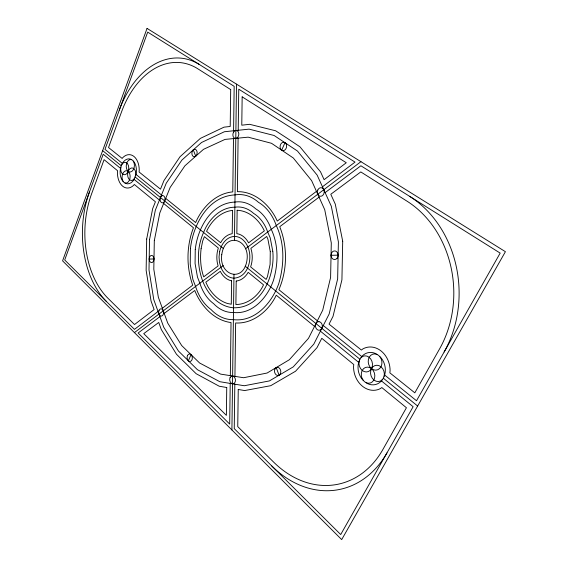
<?xml version="1.0" encoding="UTF-8"?>
<svg xmlns="http://www.w3.org/2000/svg" width="568" height="568" viewBox="0 0 568 568"><rect width="100%" height="100%" fill="white"/><g stroke="black" fill="none" stroke-linecap="round" stroke-linejoin="round"><path stroke-width="0.85" d="M230.225 383.421L229.685 424.097L138.123 333.011L159.92 316.653M230.331 375.64L231.034 322.56C214.065 320.395 200.823 305.804 194.76 290.496L164.223 313.422M233.483 138.592L232.774 191.885C215.79 193.347 202.08 207.462 195.641 222.535L165.707 198.388M233.583 130.775L234.172 86.329L147.701 32.106L104.981 149.391L122.383 163.435M231.907 429.962L233.981 274.472M234.435 240.129L236.508 84.142M234.825 384.188L234.236 428.627L340.708 534.545L413.128 406.716L381.412 380.88M234.932 376.364L235.642 322.972C253.271 324.023 269.054 310.49 276.261 295.211L314.53 326.394M238.106 138.138L237.396 191.65C255.153 191.331 270.467 205.502 277.269 221.066L316.454 191.352M238.212 130.285L238.759 89.204L355.021 162.1L322.461 186.794M121.261 165.735L120.423 168.788A12.524 8.122 -85.3 0 0 122.354 180.581L123.994 182.434L125.933 183.542A12.524 8.122 -85.3 0 0 133.885 179.765L136.107 173.964A12.524 8.122 -85.3 0 0 134.112 161.994L132.422 160.155L130.455 159.097A12.524 8.122 -85.3 0 0 122.567 163.052L121.261 165.735L102.638 150.634M359.913 359.217L358.529 362.909A16.358 13.511 76.8 0 0 361.766 378.764L364.514 381.682L367.759 383.727A16.358 13.511 76.8 0 0 381.092 381.313L383.357 378.224L384.813 374.468A16.358 13.511 76.8 0 0 381.433 358.287L378.593 355.39L375.285 353.41A16.358 13.511 76.8 0 0 362.093 356.15L359.913 359.217L245.191 266.214M188.356 360.772L191.054 354.673M281.685 150.158L284.98 142.731M158.053 311.477L134.46 329.369L64.709 259.981L103.213 154.24L120.537 168.355M162.341 308.232L192.715 285.193C186.183 266.889 186.432 245.88 193.454 227.761L163.641 203.472M134.424 332.599L223.245 265.575M245.426 248.834L360.943 161.674M319.074 197.16L279.726 226.703C287.685 246.555 287.401 270.07 278.867 289.687L317.377 320.757M325.116 192.63L360.879 165.778L500.167 253.108L416.514 400.745L384.607 375.001M149.185 259.065L153.985 258.965M331.045 255.302L338.13 255.153M135.979 174.404L161.489 194.98M323.277 325.521L361.788 356.583M135.234 177.067L223.472 248.599M383.357 378.224L417.65 406.028M134.076 179.381L159.445 200.05M320.402 331.172L358.72 362.391M193.297 149.867L195.719 156.221M276.197 367.595L279.094 375.207M106.621 301.679A83.993 55.43 -88.3 0 1 89.46 192.005M119.28 110.142A87.912 59.498 -83.4 0 1 199.46 64.56M386.964 452.902A103.483 80.777 78.2 0 1 271.831 466.03M409.578 196.308A107.132 89.964 86.1 0 1 444.126 352.004M121.914 164.393A6.234 4.026 -85.3 0 1 128.425 165.579A6.234 4.026 -85.3 0 1 125.01 174.688A6.234 4.026 -85.3 0 1 120.842 167.262M134.559 178.416A6.283 4.097 -85.4 0 1 127.949 177.117A6.283 4.097 -85.4 0 1 131.442 167.979A6.283 4.097 -85.4 0 1 135.667 175.519M133.267 161.078A6.276 4.082 -85 0 1 131.996 171.273A6.276 4.082 -85 0 1 126.231 166.694A6.276 4.082 -85 0 1 131.435 159.622M123.171 181.504A6.241 4.047 -85.6 0 1 124.477 171.38A6.241 4.047 -85.6 0 1 130.157 176.087A6.241 4.047 -85.6 0 1 124.96 182.988M382.228 379.772A8.236 6.823 76 0 1 371.124 376.016A8.236 6.823 76 0 1 376.982 365.245A8.236 6.823 76 0 1 384.089 376.35M360.999 357.684A8.122 6.688 77.6 0 1 371.891 361.198A8.122 6.688 77.6 0 1 366.218 371.962A8.122 6.688 77.6 0 1 359.217 361.07M380.006 356.839A8.193 6.809 77.3 0 1 377.919 369.683A8.193 6.809 77.3 0 1 368.22 361.993A8.193 6.809 77.3 0 1 376.939 354.396M363.144 380.219A8.165 6.702 76.4 0 1 365.309 367.51A8.165 6.702 76.4 0 1 374.823 375.384A8.165 6.702 76.4 0 1 366.133 382.697M190.443 248.599L190.237 264.255L192.9 279.499L195.584 286.442A46.846 34.286 89.5 0 0 211.055 309.546A47.116 34.669 89.2 0 0 233.377 319.642C255.28 322.29 272.271 302.396 278.817 283.425C284.327 264.631 284.788 243.53 276.289 225.553A47.698 35.535 -88.8 0 0 258.546 202.371A47.435 35.138 -88.6 0 0 235.038 194.902C208.286 196.066 192.985 224.672 190.443 248.599M195.257 249.558L195.072 263.488L197.458 277.049L199.858 283.219A41.507 30.402 89.6 0 0 213.653 303.681A41.712 30.7 89.3 0 0 233.469 312.485C252.817 314.672 267.727 297.057 273.478 280.301C278.299 263.744 278.703 245.184 271.263 229.344A42.167 31.382 -88.9 0 0 255.692 208.818A41.961 31.07 -88.7 0 0 234.939 202.073C211.175 202.925 197.515 228.336 195.257 249.558M226.746 387.511L226.376 415.364L143.739 333.643L158.749 322.461L161.298 329.539L176.506 354.283L196.109 373.687L219.234 386.233L226.746 387.511M230.693 89.588L230.203 126.465L224.019 127.154L200.383 138.386L180.042 156.718L163.925 180.645L160.503 189.151L139.082 171.99L139.238 170.457A16.735 10.856 -85.3 0 0 133.913 156.413A16.735 10.856 -85.3 0 0 122.951 157.442L122.163 158.436L108.523 147.517L121.559 111.839A83.496 56.495 -83.4 0 1 197.806 68.778L230.693 89.588M231.588 280.826L231.282 304.221L227.562 303.511A47.407 35.01 -89.7 0 1 207.789 286.378L205.801 282.204L220.277 271.341C222.471 275.828 226.54 279.91 231.588 280.826M232.525 210.409L232.22 233.682C227.157 234.392 222.961 238.319 220.654 242.721L206.553 231.339C211.296 221.03 220.831 211.573 232.525 210.409M236.203 281.032L235.89 304.54C247.982 304.462 258.688 295.523 263.531 284.838L248.166 272.328C245.759 276.737 241.35 280.585 236.203 281.032M237.147 210.266L236.835 233.654C241.989 234.321 246.271 238.34 248.564 242.841L264.34 230.871C259.462 220.285 249.253 210.714 237.147 210.266M238.248 389.47L237.751 426.618L273.769 462.238A98.271 76.694 78.2 0 0 382.953 449.387L406.425 407.739L381.81 387.546L380.446 388.562A21.861 18.055 76.8 0 1 353.552 366.445L353.786 364.55L321.793 338.294L317.015 347.63L295.552 371.231L270.723 385.693L244.638 390.557L238.248 389.47M242.16 96.844L241.776 125.187L249.65 124.314L275.622 130.775L286.627 137.91L299.947 146.807L320.508 171.799L324.108 179.673L346.274 162.739L242.16 96.844M270.276 251.603L270.098 264.439L267.393 276.737L266.151 279.428L250.623 266.903C252.696 261.003 252.781 254.322 250.871 248.365L266.733 236.458L267.904 239.199L270.276 251.603M272.775 251.205C275.26 275.189 261.678 308.417 233.533 307.792A50.552 37.339 -89.7 0 1 202.684 281.089C196.968 265.561 196.691 247.676 203.578 232.475C208.477 219.56 220.306 207.214 234.875 207.206A38.049 28.159 -88.8 0 1 253.655 213.419A38.219 28.414 -89 0 1 267.698 232.035L270.233 237.942L272.775 251.205M146.686 239.021L146.139 270.347L151.06 301.04L154.12 309.56L134.524 324.534L107.963 298.264A79.776 52.632 -88.3 0 1 91.583 193.865L104.086 159.665L117.576 170.727L117.427 172.225A16.735 10.856 -85.3 0 0 133.494 185.438L134.304 184.458L155.419 201.782L152.678 208.605L146.686 239.021M149.526 239.618L149.001 269.928L153.772 299.613L163.705 327.154L178.444 351.024L197.423 369.69L219.759 381.689L244.254 385.743L269.367 380.929L293.223 366.9L313.806 344.123L329.142 314.012L337.648 278.909L338.393 241.869L331.3 206.227L317.15 175.121L297.44 151.017L274.081 135.482L249.096 129.135L224.381 131.748L201.548 142.483L181.866 160.105L166.254 183.18L155.341 210.196L149.526 239.618M154.311 240.612L153.807 269.211L158.337 297.213L167.752 323.149L181.696 345.557L199.609 363.002L220.64 374.12L243.629 377.727L267.116 373.02L289.361 359.729L308.495 338.336L322.723 310.178L330.604 277.44L331.293 242.919L324.726 209.691L311.612 180.61L293.294 157.989L271.518 143.299L248.159 137.165L224.978 139.416L203.5 149.334L184.927 165.785L170.159 187.44L159.821 212.872L154.311 240.612M221.747 254.698C218.765 275.501 243.75 283.404 247.009 259.981C250.041 239.029 224.921 231.24 221.747 254.698M342.703 241.23L341.922 279.804L333.033 316.333L329.042 324.136L361.404 350.058L362.718 349.008A21.861 18.055 76.8 0 1 381.114 350.996A21.861 18.055 76.8 0 1 390.088 370.876L389.84 372.828L414.817 392.836L439.689 348.702A101.743 85.406 86.1 0 0 407.071 201.214L360.794 171.927L330.789 194.284L335.283 204.132L342.703 241.23M201.107 248.706C200.007 258.128 200.525 267.869 203.699 276.864L218.112 265.938C216.337 260.165 216.415 253.754 218.346 248.031L204.388 236.664L202.662 241.088L201.107 248.706M219.624 251.688L219.042 256.999L219.482 262.331L220.909 267.336A20.895 15.421 -89.7 0 0 233.931 278.185C248.408 277.298 252.859 258.412 247.889 246.981A20.895 15.421 -89.7 0 0 234.485 236.416C226.405 236.749 221.137 244.403 219.624 251.688M159.033 310.469L158.777 311.314A3.614 2.45 87.1 0 0 160.446 315.872L161.078 316.049A3.614 2.45 87.1 0 0 163.229 314.438L163.492 313.586A3.614 2.45 87.1 0 0 161.809 309.02L161.17 308.843A3.614 2.45 87.1 0 0 159.033 310.469M317.824 189.996L317.469 191.04A4.288 3.429 -83 0 0 319.819 196.152L320.707 196.258A4.288 3.429 -83 0 0 323.724 193.993L324.087 192.942A4.288 3.429 -83 0 0 321.715 187.816L320.828 187.717A4.288 3.429 -83 0 0 317.824 189.996M147.055 28.4L62.587 260.854L341.688 539.6L505.413 251.695L147.055 28.4M233.675 132.053L233.235 132.969A4.026 2.918 -81.1 0 0 233.363 136.916C234.449 139.508 237.971 138.315 238.461 135.944A4.026 2.918 -81.1 0 0 238.333 131.968C237.495 129.873 234.563 130.157 233.675 132.053M162.611 195.612L161.972 195.768A3.614 2.457 -86.4 0 0 160.183 200.263L160.417 201.122A3.614 2.457 -86.4 0 0 162.519 202.833L163.158 202.684A3.614 2.457 -86.4 0 0 164.954 198.175L164.72 197.316A3.614 2.457 -86.4 0 0 162.611 195.612M318.946 321.694L318.059 321.765A4.281 3.422 83.4 0 0 315.567 326.77L315.893 327.828A4.281 3.422 83.4 0 0 318.825 330.221L319.72 330.157A4.281 3.422 83.4 0 0 322.226 325.137L321.9 324.072A4.281 3.422 83.4 0 0 318.946 321.694M284.838 142.554L284.036 142.277A4.232 3.223 -80.4 0 0 280.45 144.854A4.232 3.223 -80.4 0 0 281.132 149.789L282.623 150.619A4.232 3.223 -80.4 0 0 286.229 148.049A4.232 3.223 -80.4 0 0 285.534 143.101L284.838 142.554M230.125 377.564A3.948 2.854 81.8 0 0 232.525 383.805A3.948 2.854 81.8 0 0 235.102 378.345A3.948 2.854 81.8 0 0 230.125 377.564M274.997 368.873A4.132 3.131 81 0 0 277.496 375.469A4.132 3.131 81 0 0 280.471 369.846A4.132 3.131 81 0 0 274.997 368.873M153.31 261.493A3.564 2.4 -89.8 0 0 152.174 255.55A3.564 2.4 -89.8 0 0 149.278 259.995A3.564 2.4 -89.8 0 0 153.31 261.493M337.129 258.227A4.331 3.543 -89.4 0 0 335.447 251.02A4.331 3.543 -89.4 0 0 331.179 256.431A4.331 3.543 -89.4 0 0 337.129 258.227M196.301 155.582A3.77 2.627 -83.3 0 0 195.314 149.377A3.77 2.627 -83.3 0 0 191.934 154.155A3.77 2.627 -83.3 0 0 196.301 155.582M187.468 355.554A3.749 2.606 84.1 0 0 189.655 361.454A3.749 2.606 84.1 0 0 192.005 356.179A3.749 2.606 84.1 0 0 187.468 355.554"/></g></svg>
